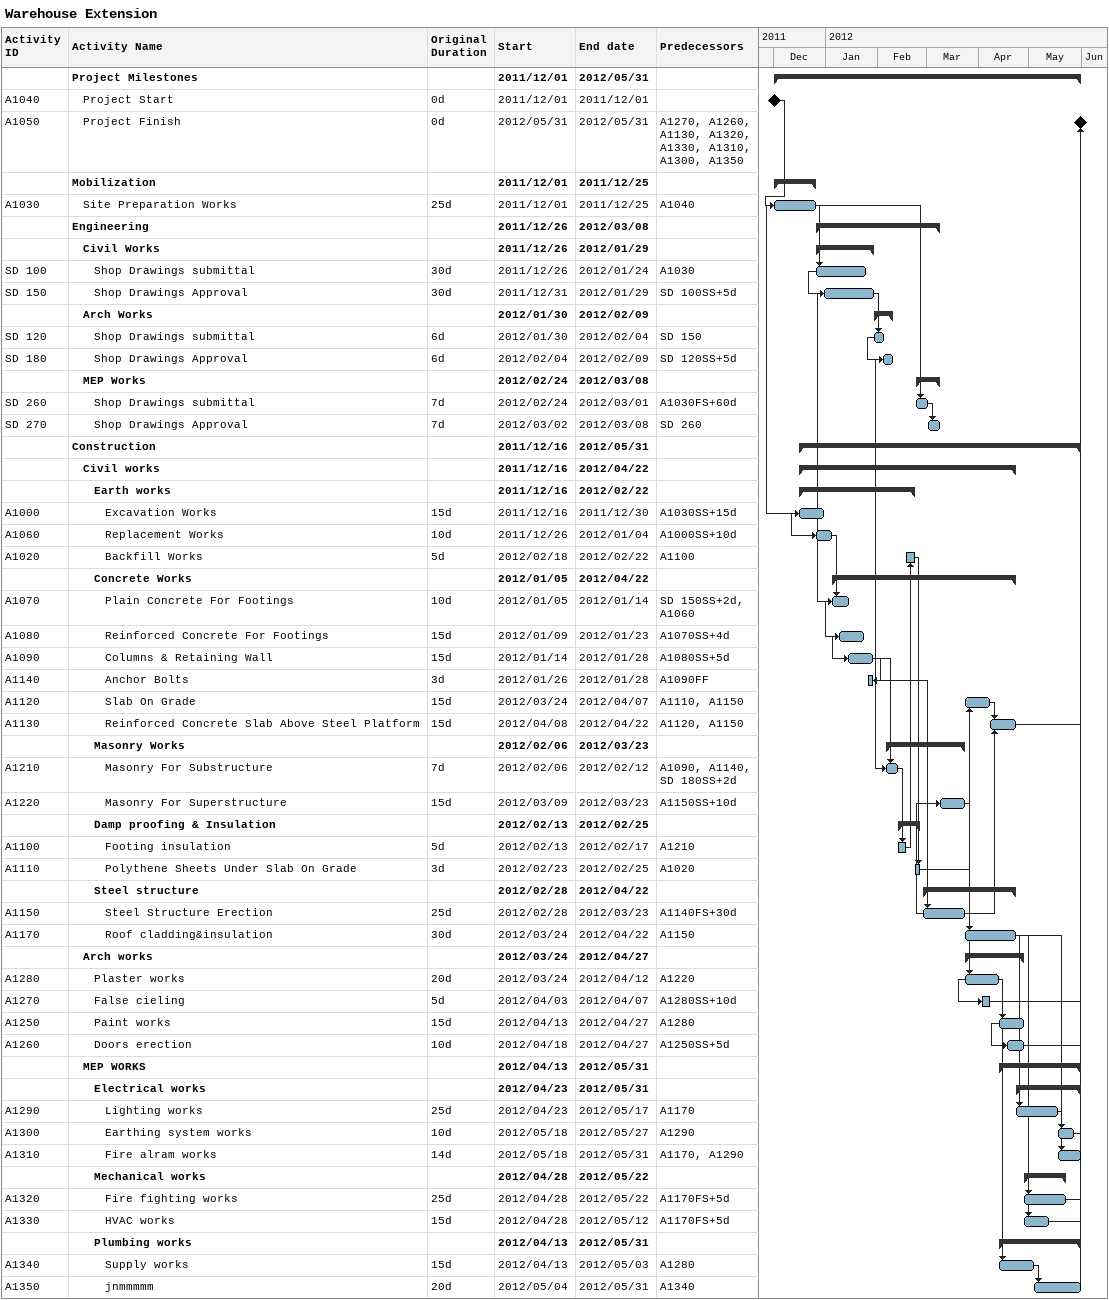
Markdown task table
Warehouse Extension

| ID | Level | Task | Original duration | Start | Finish | Predecessors |
|---|---|---|---|---|---|---|
|  | 1 | **Project Milestones** |  | 2011-12-01 | 2012-05-31 |  |
| A1040 | 2 | Project Start | 0d | 2011-12-01 | 2011-12-01 |  |
| A1050 | 2 | Project Finish | 0d | 2012-05-31 | 2012-05-31 | A1270, A1260, A1130, A1320, A1330, A1310, A1300, A1350 |
|  | 1 | **Mobilization** |  | 2011-12-01 | 2011-12-25 |  |
| A1030 | 2 | Site Preparation Works | 25d | 2011-12-01 | 2011-12-25 | A1040 |
|  | 1 | **Engineering** |  | 2011-12-26 | 2012-03-08 |  |
|  | 2 | **Civil Works** |  | 2011-12-26 | 2012-01-29 |  |
| SD 100 | 3 | Shop Drawings submittal | 30d | 2011-12-26 | 2012-01-24 | A1030 |
| SD 150 | 3 | Shop Drawings Approval | 30d | 2011-12-31 | 2012-01-29 | SD 100SS+5d |
|  | 2 | **Arch Works** |  | 2012-01-30 | 2012-02-09 |  |
| SD 120 | 3 | Shop Drawings submittal | 6d | 2012-01-30 | 2012-02-04 | SD 150 |
| SD 180 | 3 | Shop Drawings Approval | 6d | 2012-02-04 | 2012-02-09 | SD 120SS+5d |
|  | 2 | **MEP Works** |  | 2012-02-24 | 2012-03-08 |  |
| SD 260 | 3 | Shop Drawings submittal | 7d | 2012-02-24 | 2012-03-01 | A1030FS+60d |
| SD 270 | 3 | Shop Drawings Approval | 7d | 2012-03-02 | 2012-03-08 | SD 260 |
|  | 1 | **Construction** |  | 2011-12-16 | 2012-05-31 |  |
|  | 2 | **Civil works** |  | 2011-12-16 | 2012-04-22 |  |
|  | 3 | **Earth works** |  | 2011-12-16 | 2012-02-22 |  |
| A1000 | 4 | Excavation Works | 15d | 2011-12-16 | 2011-12-30 | A1030SS+15d |
| A1060 | 4 | Replacement Works | 10d | 2011-12-26 | 2012-01-04 | A1000SS+10d |
| A1020 | 4 | Backfill Works | 5d | 2012-02-18 | 2012-02-22 | A1100 |
|  | 3 | **Concrete Works** |  | 2012-01-05 | 2012-04-22 |  |
| A1070 | 4 | Plain Concrete For Footings | 10d | 2012-01-05 | 2012-01-14 | SD 150SS+2d, A1060 |
| A1080 | 4 | Reinforced Concrete For Footings | 15d | 2012-01-09 | 2012-01-23 | A1070SS+4d |
| A1090 | 4 | Columns & Retaining Wall | 15d | 2012-01-14 | 2012-01-28 | A1080SS+5d |
| A1140 | 4 | Anchor Bolts | 3d | 2012-01-26 | 2012-01-28 | A1090FF |
| A1120 | 4 | Slab On Grade | 15d | 2012-03-24 | 2012-04-07 | A1110, A1150 |
| A1130 | 4 | Reinforced Concrete Slab Above Steel Platform | 15d | 2012-04-08 | 2012-04-22 | A1120, A1150 |
|  | 3 | **Masonry Works** |  | 2012-02-06 | 2012-03-23 |  |
| A1210 | 4 | Masonry For Substructure | 7d | 2012-02-06 | 2012-02-12 | A1090, A1140, SD 180SS+2d |
| A1220 | 4 | Masonry For Superstructure | 15d | 2012-03-09 | 2012-03-23 | A1150SS+10d |
|  | 3 | **Damp proofing & Insulation** |  | 2012-02-13 | 2012-02-25 |  |
| A1100 | 4 | Footing insulation | 5d | 2012-02-13 | 2012-02-17 | A1210 |
| A1110 | 4 | Polythene Sheets Under Slab On Grade | 3d | 2012-02-23 | 2012-02-25 | A1020 |
|  | 3 | **Steel structure** |  | 2012-02-28 | 2012-04-22 |  |
| A1150 | 4 | Steel Structure Erection | 25d | 2012-02-28 | 2012-03-23 | A1140FS+30d |
| A1170 | 4 | Roof cladding&insulation | 30d | 2012-03-24 | 2012-04-22 | A1150 |
|  | 2 | **Arch works** |  | 2012-03-24 | 2012-04-27 |  |
| A1280 | 3 | Plaster works | 20d | 2012-03-24 | 2012-04-12 | A1220 |
| A1270 | 3 | False cieling | 5d | 2012-04-03 | 2012-04-07 | A1280SS+10d |
| A1250 | 3 | Paint works | 15d | 2012-04-13 | 2012-04-27 | A1280 |
| A1260 | 3 | Doors erection | 10d | 2012-04-18 | 2012-04-27 | A1250SS+5d |
|  | 2 | **MEP WORKS** |  | 2012-04-13 | 2012-05-31 |  |
|  | 3 | **Electrical works** |  | 2012-04-23 | 2012-05-31 |  |
| A1290 | 4 | Lighting works | 25d | 2012-04-23 | 2012-05-17 | A1170 |
| A1300 | 4 | Earthing system works | 10d | 2012-05-18 | 2012-05-27 | A1290 |
| A1310 | 4 | Fire alram works | 14d | 2012-05-18 | 2012-05-31 | A1170, A1290 |
|  | 3 | **Mechanical works** |  | 2012-04-28 | 2012-05-22 |  |
| A1320 | 4 | Fire fighting works | 25d | 2012-04-28 | 2012-05-22 | A1170FS+5d |
| A1330 | 4 | HVAC works | 15d | 2012-04-28 | 2012-05-12 | A1170FS+5d |
|  | 3 | **Plumbing works** |  | 2012-04-13 | 2012-05-31 |  |
| A1340 | 4 | Supply works | 15d | 2012-04-13 | 2012-05-03 | A1280 |
| A1350 | 4 | jnmmmmm | 20d | 2012-05-04 | 2012-05-31 | A1340 |
